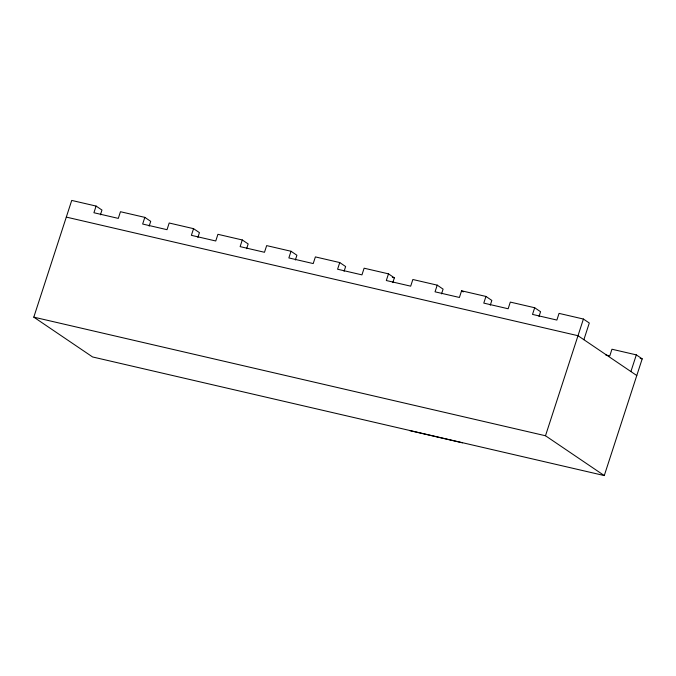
<?xml version="1.0" encoding="UTF-8"?>
<svg xmlns="http://www.w3.org/2000/svg" width="676" height="676" viewBox="0 0 676 676"><rect width="100%" height="100%" fill="white"/><g stroke="black" fill="none" stroke-linecap="round" stroke-linejoin="round"><path stroke-width="1.01" d="M605.73 354.959L609.786 355.897L611.957 349.23L636.319 354.875L642.2 358.855L604.276 475.574L92.587 356.962L33.8 317.145L71.724 200.426L96.093 206.07L101.966 210.05L100.42 214.816M96.093 206.07L93.922 212.737L118.292 218.39L120.455 211.723L144.825 217.368L150.706 221.348L149.151 226.114M144.825 217.368L142.653 224.035L167.023 229.688L169.186 223.012L193.556 228.665L199.437 232.645L197.882 237.411M193.556 228.665L191.384 235.332L215.754 240.986L217.925 234.31L242.287 239.963L248.168 243.943L246.622 248.709M242.287 239.963L240.124 246.63L264.485 252.283L266.657 245.608L291.018 251.261L296.899 255.241L295.353 260.006M291.018 251.261L288.855 257.928L313.216 263.572L315.388 256.905L339.749 262.558L345.63 266.538L344.084 271.304M339.749 262.558L337.586 269.225L361.947 274.87L364.119 268.203L388.489 273.848L394.361 277.836L392.815 282.593M388.489 273.848L386.317 280.523L410.687 286.168L412.85 279.501L437.22 285.145L443.093 289.134L441.546 293.891M437.22 285.145L435.048 291.821L459.418 297.465L461.581 290.798L485.951 296.443L491.832 300.423L490.277 305.189M485.951 296.443L483.779 303.11L508.149 308.763L510.312 302.096L534.682 307.741L540.563 311.72L539.009 316.486M534.682 307.741L532.511 314.408L556.88 320.061L559.052 313.385L583.413 319.038L589.295 323.018L583.878 339.69M604.276 475.574L545.49 435.758L583.413 319.038M630.902 371.546L636.319 354.875M392.334 277.363L394.361 277.836M66.307 217.097L577.997 335.71L636.784 375.535M640.172 358.39L642.2 358.855M33.8 317.145L545.49 435.758M409.487 430.553L462.477 442.839M461.581 290.798L463.263 291.931"/></g></svg>
